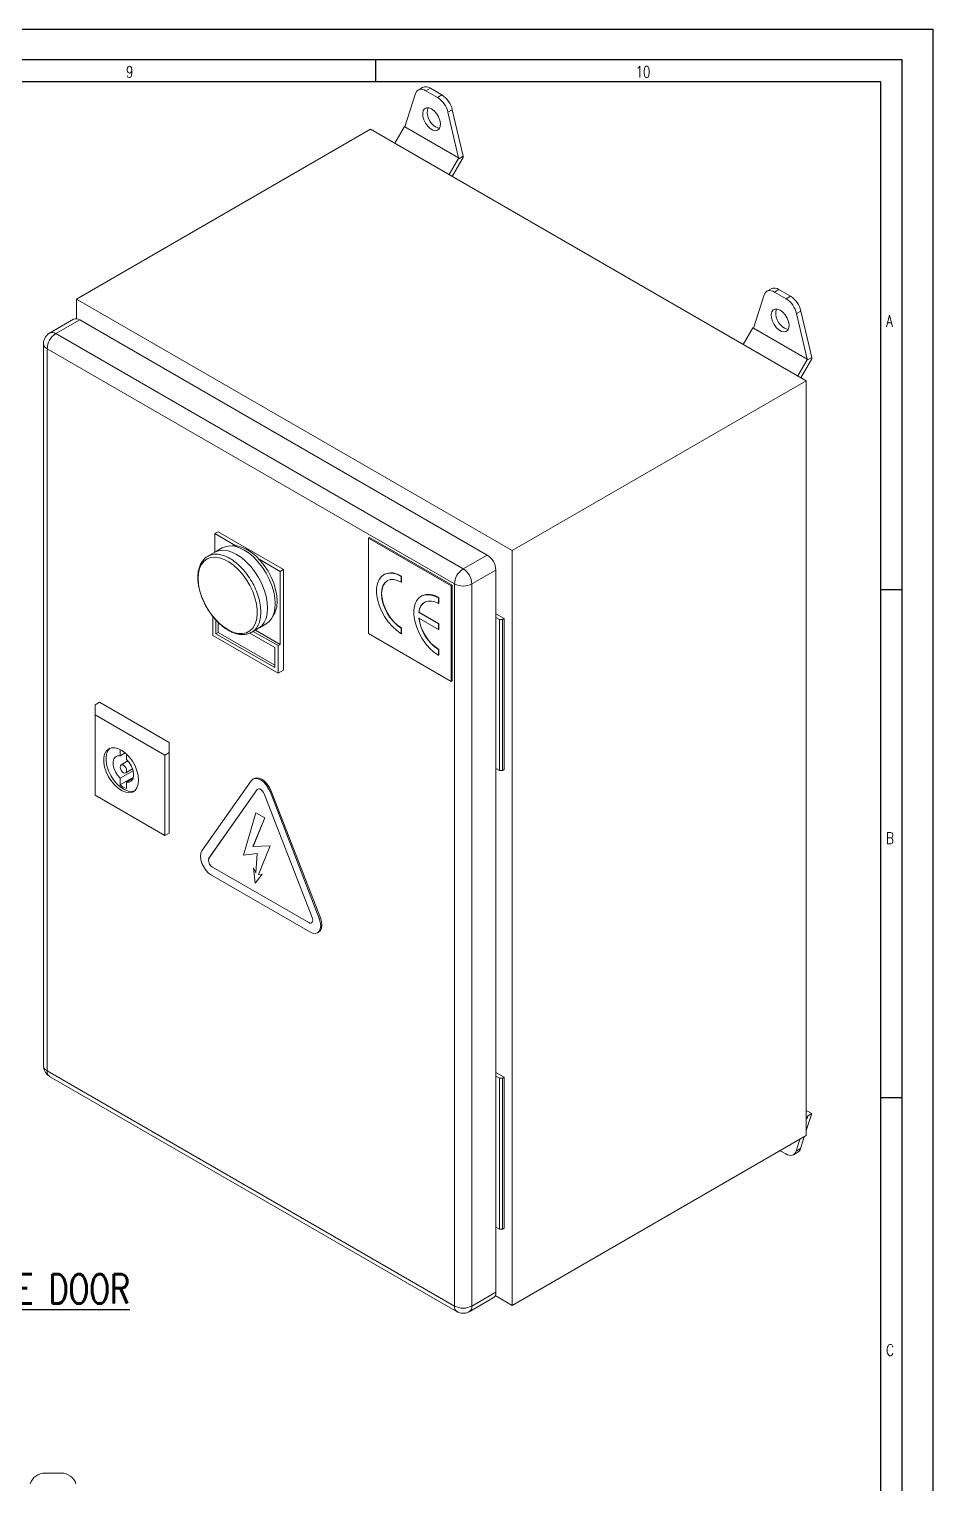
# Model space of a CAD drawing. Extents: x 4137 to 28680, y 2446 to 6814.
# Drawn here: x 11043 to 11336.4, y 5074.1 to 5546.2 of the extents above; entities that cross this region are included whole.
import ezdxf

# ---------------------------------------------------------------- set-up
doc = ezdxf.new("R2010")
doc.units = 0
doc.header["$LTSCALE"] = 0.5
doc.layers.get('0').update_dxf_attribs({"linetype": 'CONTINUOUS'})
doc.layers.add('DIM', color=5, linetype='CONTINUOUS')
doc.styles.get("Standard").update_dxf_attribs({"font": 'simplex.shx'})

msp = doc.modelspace()

# ---------------------------------------------------------------- linework, layer by layer
at = {"color": 7, "linetype": 'Continuous'}
for p, q in [((9654.35, 5546.23), (11336.35, 5546.23)), ((9654.35, 5546.23), (11336.35, 5546.23)), ((11336.35, 5546.23), (11336.35, 4358.23)), ((11336.35, 5546.23), (11336.35, 4358.23)), ((11326.35, 5536.23), (9674.35, 5536.23)), ((11326.35, 5536.23), (9674.35, 5536.23)), ((11326.35, 4368.23), (11326.35, 5536.23)), ((11326.35, 4368.23), (11326.35, 5536.23)), ((9681.35, 5529.23), (11319.35, 5529.23)), ((9681.35, 5529.23), (11319.35, 5529.23)), ((11319.35, 5529.23), (11319.35, 4476.23)), ((11319.35, 5529.23), (11319.35, 4476.23))]:
    msp.add_line(p, q, dxfattribs=at)
at = {"color": 7, "linetype": 'Continuous', "lineweight": 15}
for p, q in [((11168.44, 5525.29), (11164.98, 5514.5)), ((11168.44, 5525.29), (11164.98, 5514.5)), ((11170.73, 5527.27), (11169.31, 5526.45)), ((11170.73, 5527.27), (11169.31, 5526.45)), ((11171.81, 5526.21), (11173.23, 5527.02)), ((11171.81, 5526.21), (11173.23, 5527.02)), ((11175.57, 5524.03), (11171.81, 5526.21)), ((11175.57, 5524.03), (11171.81, 5526.21)), ((11173.23, 5527.02), (11176.99, 5524.85)), ((11173.23, 5527.02), (11176.99, 5524.85)), ((11175.57, 5524.03), (11176.99, 5524.85)), ((11175.57, 5524.03), (11176.99, 5524.85)), ((11178.95, 5519.22), (11180.36, 5520.04)), ((11178.95, 5519.22), (11180.36, 5520.04)), ((11180.36, 5520.04), (11183.88, 5504.98)), ((11180.36, 5520.04), (11183.88, 5504.98)), ((11182.41, 5504.43), (11178.95, 5519.22)), ((11182.41, 5504.43), (11178.95, 5519.22)), ((11153.83, 5513.72), (11058.37, 5458.62)), ((11153.83, 5513.72), (11058.37, 5458.62)), ((11295.25, 5432.08), (11153.83, 5513.72)), ((11295.25, 5432.08), (11153.83, 5513.72)), ((11164.79, 5514.6), (11161.67, 5509.2)), ((11164.79, 5514.6), (11161.67, 5509.2)), ((11164.98, 5514.5), (11164.79, 5514.6)), ((11164.98, 5514.5), (11164.79, 5514.6)), ((11182.41, 5504.43), (11164.98, 5514.5)), ((11182.41, 5504.43), (11164.98, 5514.5)), ((11179.35, 5498.99), (11182.47, 5504.4)), ((11179.35, 5498.99), (11182.47, 5504.4)), ((11180.35, 5498.42), (11183.88, 5504.54)), ((11180.35, 5498.42), (11183.88, 5504.54)), ((11182.47, 5504.4), (11182.41, 5504.43)), ((11182.47, 5504.4), (11182.41, 5504.43)), ((11183.88, 5504.98), (11182.47, 5504.17)), ((11183.88, 5504.98), (11182.47, 5504.17)), ((11182.47, 5504.17), (11182.47, 5504.4)), ((11182.47, 5504.17), (11182.47, 5504.4)), ((11183.88, 5504.98), (11183.88, 5504.54)), ((11183.88, 5504.98), (11183.88, 5504.54)), ((11058.37, 5458.62), (11058.37, 5452.25)), ((11058.37, 5458.62), (11199.79, 5376.97)), ((11058.37, 5458.62), (11058.37, 5452.25)), ((11058.37, 5458.62), (11199.79, 5376.97)), ((11281.57, 5459.98), (11278.11, 5449.19)), ((11281.57, 5459.98), (11278.11, 5449.19)), ((11283.86, 5461.96), (11282.45, 5461.14)), ((11283.86, 5461.96), (11282.45, 5461.14)), ((11284.95, 5460.89), (11286.36, 5461.71)), ((11284.95, 5460.89), (11286.36, 5461.71)), ((11288.71, 5458.72), (11284.95, 5460.89)), ((11288.71, 5458.72), (11284.95, 5460.89)), ((11286.36, 5461.71), (11290.12, 5459.54)), ((11286.36, 5461.71), (11290.12, 5459.54)), ((11288.71, 5458.72), (11290.12, 5459.54)), ((11288.71, 5458.72), (11290.12, 5459.54)), ((11292.08, 5453.91), (11293.5, 5454.73)), ((11292.08, 5453.91), (11293.5, 5454.73)), ((11295.54, 5439.12), (11292.08, 5453.91)), ((11295.54, 5439.12), (11292.08, 5453.91)), ((11293.5, 5454.73), (11297.02, 5439.67)), ((11293.5, 5454.73), (11297.02, 5439.67)), ((11057.43, 5452.08), (11049.66, 5447.59)), ((11057.43, 5452.08), (11049.66, 5447.59)), ((11051.66, 5447.39), (11059.43, 5451.88)), ((11051.66, 5447.39), (11059.43, 5451.88)), ((11059.43, 5451.88), (11191.66, 5375.55)), ((11059.43, 5451.88), (11191.66, 5375.55)), ((11277.93, 5449.29), (11274.81, 5443.88)), ((11277.93, 5449.29), (11274.81, 5443.88)), ((11278.11, 5449.19), (11277.93, 5449.29)), ((11278.11, 5449.19), (11277.93, 5449.29)), ((11295.54, 5439.12), (11278.11, 5449.19)), ((11295.54, 5439.12), (11278.11, 5449.19)), ((11047.66, 5444.12), (11047.66, 5209.78)), ((11047.66, 5444.12), (11047.66, 5209.78)), ((11183.88, 5371.06), (11051.66, 5447.39)), ((11183.88, 5371.06), (11051.66, 5447.39)), ((11048.83, 5442.49), (11181.06, 5366.16)), ((11048.83, 5208.14), (11048.83, 5442.49)), ((11048.83, 5442.49), (11181.06, 5366.16)), ((11048.83, 5208.14), (11048.83, 5442.49)), ((11293.49, 5433.1), (11297.02, 5439.23)), ((11293.49, 5433.1), (11297.02, 5439.23)), ((11297.02, 5439.67), (11295.61, 5438.86)), ((11297.02, 5439.67), (11295.61, 5438.86)), ((11297.02, 5439.67), (11297.02, 5439.23)), ((11297.02, 5439.67), (11297.02, 5439.23)), ((11292.49, 5433.68), (11295.61, 5439.09)), ((11292.49, 5433.68), (11295.61, 5439.09)), ((11295.61, 5439.09), (11295.54, 5439.12)), ((11295.61, 5439.09), (11295.54, 5439.12)), ((11295.61, 5438.86), (11295.61, 5439.09)), ((11295.61, 5438.86), (11295.61, 5439.09)), ((11199.79, 5376.97), (11295.25, 5432.08)), ((11199.79, 5376.97), (11295.25, 5432.08)), ((11295.25, 5187.12), (11295.25, 5432.08)), ((11295.25, 5187.12), (11295.25, 5432.08)), ((11104.33, 5383.09), (11103.27, 5382.48)), ((11104.33, 5383.09), (11103.27, 5382.48)), ((11125.55, 5370.85), (11104.33, 5383.09)), ((11125.55, 5370.85), (11104.33, 5383.09)), ((11103.27, 5382.48), (11103.27, 5376.48)), ((11110.14, 5378.52), (11103.27, 5382.48)), ((11103.27, 5382.48), (11103.27, 5376.48)), ((11110.14, 5378.52), (11103.27, 5382.48)), ((11105.7, 5377.87), (11103.52, 5376.61)), ((11105.7, 5377.87), (11103.52, 5376.61)), ((11153.48, 5381.26), (11153.12, 5381.06)), ((11153.48, 5381.26), (11153.12, 5381.06)), ((11179.99, 5365.54), (11153.12, 5381.06)), ((11153.12, 5381.06), (11153.12, 5350.03)), ((11179.99, 5365.54), (11153.12, 5381.06)), ((11153.12, 5381.06), (11153.12, 5350.03)), ((11180.35, 5365.75), (11153.48, 5381.26)), ((11180.35, 5365.75), (11153.48, 5381.26)), ((11103.22, 5376.45), (11101, 5375.17)), ((11103.22, 5376.45), (11101, 5375.17)), ((11124.49, 5370.23), (11117.62, 5374.2)), ((11124.49, 5370.23), (11117.62, 5374.2)), ((11191.66, 5375.55), (11183.88, 5371.06)), ((11191.66, 5375.55), (11183.88, 5371.06)), ((11199.79, 5132.01), (11199.79, 5376.97)), ((11199.79, 5132.01), (11199.79, 5376.97)), ((11125.55, 5370.85), (11124.49, 5370.23)), ((11125.55, 5370.85), (11124.49, 5370.23)), ((11124.49, 5346.55), (11124.49, 5370.23)), ((11124.49, 5346.55), (11124.49, 5370.23)), ((11125.55, 5338.18), (11125.55, 5370.85)), ((11125.55, 5338.18), (11125.55, 5370.85)), ((11158.17, 5369.21), (11158.1, 5369.17)), ((11158.17, 5369.21), (11158.1, 5369.17)), ((11163.8, 5368.6), (11163.87, 5368.65)), ((11163.8, 5368.6), (11163.87, 5368.65)), ((11163.8, 5368.6), (11163.8, 5366.74)), ((11163.8, 5368.6), (11163.8, 5366.74)), ((11163.87, 5368.65), (11163.87, 5366.78)), ((11163.87, 5368.65), (11163.87, 5366.78)), ((11186.71, 5366.16), (11194.49, 5370.65)), ((11186.71, 5366.16), (11194.49, 5370.65)), ((11194.49, 5370.65), (11194.49, 5136.3)), ((11194.49, 5370.65), (11194.49, 5136.3)), ((11163.8, 5366.74), (11163.87, 5366.78)), ((11163.8, 5366.74), (11163.87, 5366.78)), ((11180.35, 5365.75), (11179.99, 5365.54)), ((11180.35, 5365.75), (11179.99, 5365.54)), ((11179.99, 5334.52), (11179.99, 5365.54)), ((11179.99, 5334.52), (11179.99, 5365.54)), ((11180.35, 5334.72), (11180.35, 5365.75)), ((11180.35, 5334.72), (11180.35, 5365.75)), ((11181.06, 5366.16), (11181.06, 5131.81)), ((11181.06, 5366.16), (11181.06, 5131.81)), ((11186.71, 5131.81), (11186.71, 5366.16)), ((11186.71, 5131.81), (11186.71, 5366.16)), ((11170.26, 5362.23), (11170.19, 5362.19)), ((11170.26, 5362.23), (11170.19, 5362.19)), ((11175.89, 5361.62), (11175.96, 5361.66)), ((11175.89, 5361.62), (11175.96, 5361.66)), ((11175.89, 5361.62), (11175.89, 5359.76)), ((11175.89, 5361.62), (11175.89, 5359.76)), ((11175.89, 5359.76), (11175.96, 5359.8)), ((11175.89, 5359.76), (11175.96, 5359.8)), ((11175.96, 5361.66), (11175.96, 5359.8)), ((11175.96, 5361.66), (11175.96, 5359.8)), ((11102.57, 5355.66), (11102.57, 5349.41)), ((11102.57, 5355.66), (11102.57, 5349.41)), ((11103.63, 5354.43), (11103.63, 5350.02)), ((11103.63, 5354.43), (11103.63, 5350.02)), ((11169.5, 5356.94), (11169.57, 5356.98)), ((11169.5, 5356.94), (11169.57, 5356.98)), ((11169.5, 5356.94), (11175.89, 5353.25)), ((11169.5, 5356.94), (11175.89, 5353.25)), ((11169.5, 5355.08), (11175.89, 5351.38)), ((11169.5, 5355.08), (11175.89, 5351.38)), ((11169.57, 5356.98), (11175.96, 5353.29)), ((11169.57, 5356.98), (11175.96, 5353.29)), ((11197.18, 5354.93), (11194.49, 5356.48)), ((11197.18, 5354.93), (11194.49, 5356.48)), ((11194.49, 5355.25), (11195.62, 5354.6)), ((11194.49, 5355.25), (11195.62, 5354.6)), ((11195.62, 5354.6), (11196.61, 5354.6)), ((11195.62, 5354.6), (11195.62, 5305.61)), ((11195.62, 5354.6), (11196.61, 5354.6)), ((11195.62, 5354.6), (11195.62, 5305.61)), ((11196.61, 5354.6), (11197.18, 5354.93)), ((11196.61, 5354.6), (11197.18, 5354.93)), ((11196.61, 5305.61), (11196.61, 5354.6)), ((11196.61, 5305.61), (11196.61, 5354.6)), ((11197.18, 5305.94), (11197.18, 5354.93)), ((11197.18, 5305.94), (11197.18, 5354.93)), ((11103.63, 5350.02), (11104.33, 5350.43)), ((11103.63, 5350.02), (11104.33, 5350.43)), ((11103.63, 5350.02), (11122.72, 5339)), ((11103.63, 5350.02), (11122.72, 5339)), ((11104.33, 5353.69), (11104.33, 5350.43)), ((11104.33, 5353.69), (11104.33, 5350.43)), ((11104.33, 5350.43), (11122.72, 5339.82)), ((11104.33, 5350.43), (11122.72, 5339.82)), ((11122.72, 5345.53), (11114.63, 5350.2)), ((11122.72, 5345.53), (11114.63, 5350.2)), ((11115.25, 5350.48), (11117.47, 5351.77)), ((11115.25, 5350.48), (11117.47, 5351.77)), ((11123.78, 5346.15), (11115.76, 5350.78)), ((11123.78, 5346.15), (11115.76, 5350.78)), ((11124.49, 5346.55), (11116.46, 5351.19)), ((11124.49, 5346.55), (11116.46, 5351.19)), ((11117.76, 5351.95), (11119.94, 5353.21)), ((11117.76, 5351.95), (11119.94, 5353.21)), ((11153.12, 5350.03), (11179.99, 5334.52)), ((11153.12, 5350.03), (11179.99, 5334.52)), ((11163.8, 5351.85), (11163.87, 5351.89)), ((11163.8, 5351.85), (11163.87, 5351.89)), ((11163.8, 5351.85), (11163.8, 5349.99)), ((11163.8, 5351.85), (11163.8, 5349.99)), ((11163.8, 5349.99), (11163.87, 5350.03)), ((11163.8, 5349.99), (11163.87, 5350.03)), ((11163.87, 5351.89), (11163.87, 5350.03)), ((11163.87, 5351.89), (11163.87, 5350.03)), ((11175.89, 5353.25), (11175.96, 5353.29)), ((11175.89, 5353.25), (11175.96, 5353.29)), ((11175.89, 5353.25), (11175.89, 5351.38)), ((11175.89, 5353.25), (11175.89, 5351.38)), ((11175.89, 5351.38), (11175.96, 5351.43)), ((11175.89, 5351.38), (11175.96, 5351.43)), ((11175.96, 5353.29), (11175.96, 5351.43)), ((11175.96, 5353.29), (11175.96, 5351.43)), ((11102.57, 5349.41), (11123.78, 5337.16)), ((11102.57, 5349.41), (11123.78, 5337.16)), ((11122.72, 5339), (11122.72, 5345.53)), ((11122.72, 5339), (11122.72, 5345.53)), ((11123.78, 5346.15), (11124.49, 5346.55)), ((11123.78, 5346.15), (11124.49, 5346.55)), ((11123.78, 5337.16), (11123.78, 5346.15)), ((11123.78, 5337.16), (11123.78, 5346.15)), ((11175.89, 5344.87), (11175.96, 5344.91)), ((11175.89, 5344.87), (11175.96, 5344.91)), ((11175.89, 5344.87), (11175.89, 5343.01)), ((11175.89, 5344.87), (11175.89, 5343.01)), ((11175.96, 5344.91), (11175.96, 5343.05)), ((11175.96, 5344.91), (11175.96, 5343.05)), ((11175.89, 5343.01), (11175.96, 5343.05)), ((11175.89, 5343.01), (11175.96, 5343.05)), ((11125.55, 5338.18), (11123.78, 5337.16)), ((11125.55, 5338.18), (11123.78, 5337.16)), ((11180.35, 5334.72), (11179.99, 5334.52)), ((11180.35, 5334.72), (11179.99, 5334.52)), ((11065.8, 5327.77), (11064.38, 5326.95)), ((11065.8, 5327.77), (11064.38, 5326.95)), ((11064.38, 5326.95), (11064.38, 5323.69)), ((11064.38, 5326.95), (11064.38, 5323.69)), ((11088.42, 5314.71), (11065.8, 5327.77)), ((11088.42, 5314.71), (11065.8, 5327.77)), ((11064.38, 5297.56), (11064.38, 5323.69)), ((11064.38, 5323.69), (11087.01, 5310.62)), ((11064.38, 5297.56), (11064.38, 5323.69)), ((11064.38, 5323.69), (11087.01, 5310.62)), ((11072.51, 5310.38), (11072.51, 5312.45)), ((11072.51, 5310.38), (11072.51, 5312.45)), ((11088.42, 5311.44), (11088.42, 5314.71)), ((11088.42, 5311.44), (11088.42, 5314.71)), ((11072.51, 5310.38), (11074.16, 5311.33)), ((11072.51, 5310.38), (11074.16, 5311.33)), ((11075.05, 5308.72), (11072.83, 5307.43)), ((11075.05, 5308.72), (11072.83, 5307.43)), ((11074.64, 5310.91), (11074.64, 5309.16)), ((11074.64, 5310.91), (11074.64, 5309.16)), ((11087.01, 5310.62), (11088.42, 5311.44)), ((11087.01, 5310.62), (11088.42, 5311.44)), ((11087.01, 5284.49), (11087.01, 5310.62)), ((11087.01, 5284.49), (11087.01, 5310.62)), ((11088.42, 5285.31), (11088.42, 5311.44)), ((11088.42, 5285.31), (11088.42, 5311.44)), ((11076.73, 5305.54), (11072.51, 5303.11)), ((11076.73, 5305.54), (11072.51, 5303.11)), ((11072.51, 5300.95), (11076.82, 5303.44)), ((11072.51, 5300.95), (11076.82, 5303.44)), ((11072.51, 5300.95), (11072.51, 5303.11)), ((11072.51, 5300.95), (11072.51, 5303.11)), ((11074.33, 5304.83), (11076.55, 5306.12)), ((11074.33, 5304.83), (11076.55, 5306.12)), ((11074.64, 5301.88), (11076.72, 5303.09)), ((11074.64, 5301.88), (11076.72, 5303.09)), ((11115.06, 5302.28), (11099.09, 5279.55)), ((11115.06, 5302.28), (11099.09, 5279.55)), ((11115.99, 5303.01), (11115.63, 5302.81)), ((11115.99, 5303.01), (11115.63, 5302.81)), ((11194.49, 5306.26), (11195.62, 5305.61)), ((11194.49, 5306.26), (11195.62, 5305.61)), ((11196.61, 5305.61), (11195.62, 5305.61)), ((11196.61, 5305.61), (11195.62, 5305.61)), ((11196.61, 5305.61), (11197.18, 5305.94)), ((11196.61, 5305.61), (11197.18, 5305.94)), ((11064.38, 5297.56), (11087.01, 5284.49)), ((11064.38, 5297.56), (11087.01, 5284.49)), ((11074.64, 5301.88), (11074.64, 5299.73)), ((11074.64, 5301.88), (11074.64, 5299.73)), ((11101.37, 5277.21), (11116.98, 5299.4)), ((11101.37, 5277.21), (11116.98, 5299.4)), ((11101.38, 5277.22), (11116.98, 5299.41)), ((11101.38, 5277.22), (11116.98, 5299.41)), ((11117.19, 5299.6), (11116.98, 5299.41)), ((11117.19, 5299.6), (11116.98, 5299.41)), ((11116.98, 5299.4), (11116.98, 5299.41)), ((11116.98, 5299.4), (11116.98, 5299.41)), ((11119.27, 5298.08), (11134.87, 5257.88)), ((11119.27, 5298.08), (11134.87, 5257.88)), ((11121.55, 5298.96), (11121.19, 5298.75)), ((11121.55, 5298.96), (11121.19, 5298.75)), ((11137.16, 5257.58), (11121.19, 5298.75)), ((11137.16, 5257.58), (11121.19, 5298.75)), ((11137.52, 5257.78), (11121.55, 5298.96)), ((11137.52, 5257.78), (11121.55, 5298.96)), ((11116.58, 5291.91), (11112.54, 5278.17)), ((11116.58, 5291.91), (11112.54, 5278.17)), ((11119.54, 5290.2), (11115.66, 5280.92)), ((11119.54, 5290.2), (11115.66, 5280.92)), ((11119.55, 5290.21), (11115.67, 5280.92)), ((11119.55, 5290.21), (11115.67, 5280.92)), ((11116.58, 5291.92), (11119.55, 5290.21)), ((11116.58, 5291.91), (11116.58, 5291.92)), ((11116.58, 5291.92), (11119.55, 5290.21)), ((11116.58, 5291.91), (11116.58, 5291.92)), ((11116.58, 5291.91), (11119.54, 5290.2)), ((11116.58, 5291.91), (11119.54, 5290.2)), ((11119.54, 5290.2), (11119.55, 5290.21)), ((11119.54, 5290.2), (11119.55, 5290.21)), ((11087.01, 5284.49), (11088.42, 5285.31)), ((11087.01, 5284.49), (11088.42, 5285.31)), ((11115.66, 5280.92), (11121.21, 5281.19)), ((11115.66, 5280.92), (11121.21, 5281.19)), ((11115.66, 5280.92), (11115.67, 5280.92)), ((11115.66, 5280.92), (11115.67, 5280.92)), ((11115.67, 5280.92), (11121.21, 5281.2)), ((11115.67, 5280.92), (11121.21, 5281.2)), ((11121.21, 5281.19), (11117.48, 5271.91)), ((11121.21, 5281.19), (11117.48, 5271.91)), ((11121.21, 5281.2), (11117.49, 5271.91)), ((11121.21, 5281.2), (11117.49, 5271.91)), ((11121.21, 5281.19), (11121.21, 5281.2)), ((11121.21, 5281.19), (11121.21, 5281.2)), ((11101.37, 5277.21), (11101.38, 5277.22)), ((11101.37, 5277.21), (11101.38, 5277.22)), ((11102.52, 5274.25), (11102.53, 5274.26)), ((11102.52, 5274.25), (11102.53, 5274.26)), ((11133.73, 5256.24), (11102.52, 5274.25)), ((11133.73, 5256.24), (11102.52, 5274.25)), ((11133.73, 5256.25), (11102.53, 5274.26)), ((11133.73, 5256.25), (11102.53, 5274.26)), ((11112.54, 5278.17), (11117.06, 5278.63)), ((11112.54, 5278.17), (11117.06, 5278.63)), ((11115.79, 5274.02), (11116.6, 5272.45)), ((11115.79, 5274.01), (11115.79, 5274.02)), ((11115.79, 5274.02), (11116.6, 5272.45)), ((11115.79, 5274.01), (11115.79, 5274.02)), ((11115.79, 5274.01), (11116.35, 5269.08)), ((11115.79, 5274.01), (11116.6, 5272.43)), ((11115.79, 5274.01), (11116.35, 5269.08)), ((11115.79, 5274.01), (11116.6, 5272.43)), ((11117.06, 5278.63), (11116.6, 5272.43)), ((11117.06, 5278.63), (11116.6, 5272.43)), ((11102.15, 5271.66), (11134.1, 5253.22)), ((11102.15, 5271.66), (11134.1, 5253.22)), ((11116.35, 5269.08), (11118.6, 5271.99)), ((11116.35, 5269.08), (11118.6, 5271.99)), ((11116.36, 5269.08), (11118.6, 5272)), ((11116.36, 5269.08), (11118.6, 5272)), ((11118.6, 5271.99), (11117.48, 5271.91)), ((11118.6, 5271.99), (11117.48, 5271.91)), ((11117.48, 5271.91), (11117.49, 5271.91)), ((11117.48, 5271.91), (11117.49, 5271.91)), ((11118.6, 5272), (11117.49, 5271.91)), ((11118.6, 5272), (11117.49, 5271.91)), ((11118.6, 5271.99), (11118.6, 5272)), ((11118.6, 5271.99), (11118.6, 5272)), ((11116.35, 5269.08), (11116.36, 5269.08)), ((11116.35, 5269.08), (11116.36, 5269.08)), ((11133.73, 5256.24), (11133.73, 5256.25)), ((11133.73, 5256.24), (11133.73, 5256.25)), ((11137.52, 5257.78), (11137.16, 5257.58)), ((11137.52, 5257.78), (11137.16, 5257.58)), ((11136.6, 5252.97), (11136.96, 5253.18)), ((11136.6, 5252.97), (11136.96, 5253.18)), ((11181.06, 5131.81), (11048.83, 5208.14)), ((11181.06, 5131.81), (11048.83, 5208.14)), ((11049.66, 5206.31), (11181.88, 5129.98)), ((11049.66, 5206.31), (11181.88, 5129.98)), ((11197.18, 5206.07), (11194.49, 5207.62)), ((11197.18, 5206.07), (11194.49, 5207.62)), ((11194.49, 5206.4), (11195.62, 5205.75)), ((11194.49, 5206.4), (11195.62, 5205.75)), ((11195.62, 5205.75), (11196.61, 5205.75)), ((11195.62, 5205.75), (11195.62, 5156.75)), ((11195.62, 5205.75), (11196.61, 5205.75)), ((11195.62, 5205.75), (11195.62, 5156.75)), ((11196.61, 5205.75), (11197.18, 5206.07)), ((11196.61, 5205.75), (11197.18, 5206.07)), ((11196.61, 5156.75), (11196.61, 5205.75)), ((11196.61, 5156.75), (11196.61, 5205.75)), ((11197.18, 5157.08), (11197.18, 5206.07)), ((11197.18, 5157.08), (11197.18, 5206.07)), ((11295.25, 5195.28), (11297.02, 5194.26)), ((11295.25, 5195.28), (11297.02, 5194.26)), ((11297.02, 5194.26), (11295.25, 5188.75)), ((11297.02, 5194.26), (11295.25, 5188.75)), ((11297.02, 5194.26), (11295.61, 5193.45)), ((11297.02, 5194.26), (11295.61, 5193.45)), ((11295.61, 5192.77), (11295.25, 5192.97)), ((11295.25, 5192.97), (11295.42, 5192.88)), ((11295.61, 5192.77), (11295.25, 5192.97)), ((11295.25, 5192.97), (11295.42, 5192.88)), ((11295.25, 5192.34), (11295.42, 5192.88)), ((11295.25, 5192.34), (11295.42, 5192.88)), ((11295.42, 5192.88), (11295.61, 5192.77)), ((11295.42, 5192.88), (11295.61, 5192.77)), ((11295.61, 5193.45), (11295.61, 5192.77)), ((11295.61, 5193.45), (11295.61, 5192.77)), ((11199.79, 5132.01), (11295.25, 5187.12)), ((11199.79, 5132.01), (11295.25, 5187.12)), ((11291.96, 5182.08), (11293.2, 5185.93)), ((11291.96, 5182.08), (11293.2, 5185.93)), ((11294.61, 5186.75), (11293.38, 5182.9)), ((11294.61, 5186.75), (11293.38, 5182.9)), ((11286.77, 5182.22), (11288.59, 5181.17)), ((11286.77, 5182.22), (11288.59, 5181.17)), ((11291.09, 5180.92), (11292.5, 5181.74)), ((11291.09, 5180.92), (11292.5, 5181.74)), ((11293.38, 5182.9), (11291.96, 5182.08)), ((11293.38, 5182.9), (11291.96, 5182.08)), ((11194.49, 5157.41), (11195.62, 5156.75)), ((11194.49, 5157.41), (11195.62, 5156.75)), ((11196.61, 5156.75), (11195.62, 5156.75)), ((11196.61, 5156.75), (11195.62, 5156.75)), ((11196.61, 5156.75), (11197.18, 5157.08)), ((11196.61, 5156.75), (11197.18, 5157.08)), ((11185.88, 5129.98), (11193.66, 5134.47)), ((11185.88, 5129.98), (11193.66, 5134.47)), ((11194.49, 5136.3), (11186.71, 5131.81)), ((11194.49, 5136.3), (11186.71, 5131.81)), ((11194.28, 5135.19), (11199.79, 5132.01)), ((11194.28, 5135.19), (11199.79, 5132.01)), ((11053.42, 5077.59), (11048.1, 5077.59)), ((11053.42, 5077.59), (11048.1, 5077.59))]:
    msp.add_line(p, q, dxfattribs=at)
at = {"color": 7, "linetype": 'Continuous', "lineweight": 15, "flags": 128}
for points in [[(11171.81, 5526.21), (11171.25, 5526.48), (11170.71, 5526.64), (11170.19, 5526.69), (11169.72, 5526.62), (11169.29, 5526.44), (11168.93, 5526.16), (11168.64, 5525.77), (11168.44, 5525.29)], [(11171.81, 5526.21), (11171.25, 5526.48), (11170.71, 5526.64), (11170.19, 5526.69), (11169.72, 5526.62), (11169.29, 5526.44), (11168.93, 5526.16), (11168.64, 5525.77), (11168.44, 5525.29)], [(11173.63, 5520.34), (11174.49, 5519.7), (11175.26, 5518.81), (11175.9, 5517.77), (11176.33, 5516.66), (11176.52, 5515.57), (11176.46, 5514.61), (11176.14, 5513.87), (11175.6, 5513.4), (11174.89, 5513.25), (11174.06, 5513.43), (11173.2, 5513.93), (11172.37, 5514.7), (11171.66, 5515.67), (11171.12, 5516.77), (11170.8, 5517.88), (11170.74, 5518.91), (11170.93, 5519.77), (11171.36, 5520.39), (11172, 5520.7), (11172.78, 5520.68), (11173.63, 5520.34)], [(11173.63, 5520.34), (11174.49, 5519.7), (11175.26, 5518.81), (11175.9, 5517.77), (11176.33, 5516.66), (11176.52, 5515.57), (11176.46, 5514.61), (11176.14, 5513.87), (11175.6, 5513.4), (11174.89, 5513.25), (11174.06, 5513.43), (11173.2, 5513.93), (11172.37, 5514.7), (11171.66, 5515.67), (11171.12, 5516.77), (11170.8, 5517.88), (11170.74, 5518.91), (11170.93, 5519.77), (11171.36, 5520.39), (11172, 5520.7), (11172.78, 5520.68), (11173.63, 5520.34)], [(11175.05, 5514.46), (11175.9, 5514.11), (11176.26, 5514.07)], [(11175.05, 5514.46), (11175.9, 5514.11), (11176.26, 5514.07)], [(11284.95, 5460.89), (11284.39, 5461.16), (11283.85, 5461.33), (11283.33, 5461.37), (11282.85, 5461.31), (11282.43, 5461.13), (11282.07, 5460.84), (11281.78, 5460.46), (11281.57, 5459.98)], [(11284.95, 5460.89), (11284.39, 5461.16), (11283.85, 5461.33), (11283.33, 5461.37), (11282.85, 5461.31), (11282.43, 5461.13), (11282.07, 5460.84), (11281.78, 5460.46), (11281.57, 5459.98)], [(11286.77, 5455.03), (11287.62, 5454.38), (11288.4, 5453.5), (11289.03, 5452.46), (11289.47, 5451.34), (11289.66, 5450.26), (11289.59, 5449.3), (11289.28, 5448.55), (11288.74, 5448.08), (11288.03, 5447.93), (11287.2, 5448.12), (11286.34, 5448.62), (11285.51, 5449.39), (11284.8, 5450.36), (11284.26, 5451.45), (11283.94, 5452.56), (11283.88, 5453.6), (11284.07, 5454.46), (11284.5, 5455.07), (11285.13, 5455.39), (11285.91, 5455.37), (11286.77, 5455.03)], [(11286.77, 5455.03), (11287.62, 5454.38), (11288.4, 5453.5), (11289.03, 5452.46), (11289.47, 5451.34), (11289.66, 5450.26), (11289.59, 5449.3), (11289.28, 5448.55), (11288.74, 5448.08), (11288.03, 5447.93), (11287.2, 5448.12), (11286.34, 5448.62), (11285.51, 5449.39), (11284.8, 5450.36), (11284.26, 5451.45), (11283.94, 5452.56), (11283.88, 5453.6), (11284.07, 5454.46), (11284.5, 5455.07), (11285.13, 5455.39), (11285.91, 5455.37), (11286.77, 5455.03)], [(11288.18, 5449.15), (11289.04, 5448.8), (11289.4, 5448.75)], [(11288.18, 5449.15), (11289.04, 5448.8), (11289.4, 5448.75)], [(11122.89, 5359.73), (11122.76, 5361.62), (11122.39, 5363.6), (11121.79, 5365.64), (11120.96, 5367.67), (11119.94, 5369.65), (11118.74, 5371.53), (11117.39, 5373.26), (11115.93, 5374.8), (11114.39, 5376.11), (11112.82, 5377.16), (11111.24, 5377.93), (11109.71, 5378.39), (11108.25, 5378.53), (11106.9, 5378.36), (11105.7, 5377.87)], [(11122.89, 5359.73), (11122.76, 5361.62), (11122.39, 5363.6), (11121.79, 5365.64), (11120.96, 5367.67), (11119.94, 5369.65), (11118.74, 5371.53), (11117.39, 5373.26), (11115.93, 5374.8), (11114.39, 5376.11), (11112.82, 5377.16), (11111.24, 5377.93), (11109.71, 5378.39), (11108.25, 5378.53), (11106.9, 5378.36), (11105.7, 5377.87)], [(11123.48, 5360.61), (11123.36, 5362.46), (11122.99, 5364.4), (11122.38, 5366.39), (11121.55, 5368.38), (11120.53, 5370.31), (11119.33, 5372.12), (11118, 5373.79), (11116.55, 5375.26), (11115.04, 5376.49), (11113.49, 5377.45), (11111.96, 5378.12), (11110.48, 5378.48), (11109.08, 5378.52), (11108.94, 5378.51)], [(11123.48, 5360.61), (11123.36, 5362.46), (11122.99, 5364.4), (11122.38, 5366.39), (11121.55, 5368.38), (11120.53, 5370.31), (11119.33, 5372.12), (11118, 5373.79), (11116.55, 5375.26), (11115.04, 5376.49), (11113.49, 5377.45), (11111.96, 5378.12), (11110.48, 5378.48), (11109.08, 5378.52), (11108.94, 5378.51)], [(11097.84, 5368), (11097.97, 5366.14), (11098.34, 5364.19), (11098.94, 5362.2), (11099.77, 5360.21), (11100.8, 5358.28), (11102, 5356.46), (11103.34, 5354.79), (11104.78, 5353.32), (11106.3, 5352.09), (11107.85, 5351.12), (11109.38, 5350.45), (11110.87, 5350.09), (11112.27, 5350.05), (11113.54, 5350.33), (11114.66, 5350.92), (11115.59, 5351.82), (11116.31, 5352.98), (11116.8, 5354.39), (11117.05, 5356.02), (11117.05, 5357.8), (11116.8, 5359.71), (11116.31, 5361.69), (11115.59, 5363.69), (11114.66, 5365.65), (11113.54, 5367.54), (11112.27, 5369.29), (11110.87, 5370.86), (11109.38, 5372.21), (11107.85, 5373.32), (11106.3, 5374.14), (11104.78, 5374.66), (11103.34, 5374.86), (11102, 5374.74), (11100.8, 5374.3), (11099.77, 5373.55), (11098.94, 5372.52), (11098.34, 5371.23), (11097.97, 5369.71), (11097.84, 5368)], [(11097.84, 5368), (11097.97, 5366.14), (11098.34, 5364.19), (11098.94, 5362.2), (11099.77, 5360.21), (11100.8, 5358.28), (11102, 5356.46), (11103.34, 5354.79), (11104.78, 5353.32), (11106.3, 5352.09), (11107.85, 5351.12), (11109.38, 5350.45), (11110.87, 5350.09), (11112.27, 5350.05), (11113.54, 5350.33), (11114.66, 5350.92), (11115.59, 5351.82), (11116.31, 5352.98), (11116.8, 5354.39), (11117.05, 5356.02), (11117.05, 5357.8), (11116.8, 5359.71), (11116.31, 5361.69), (11115.59, 5363.69), (11114.66, 5365.65), (11113.54, 5367.54), (11112.27, 5369.29), (11110.87, 5370.86), (11109.38, 5372.21), (11107.85, 5373.32), (11106.3, 5374.14), (11104.78, 5374.66), (11103.34, 5374.86), (11102, 5374.74), (11100.8, 5374.3), (11099.77, 5373.55), (11098.94, 5372.52), (11098.34, 5371.23), (11097.97, 5369.71), (11097.84, 5368)], [(11120.42, 5358.29), (11120.3, 5360.18), (11119.93, 5362.17), (11119.32, 5364.21), (11118.5, 5366.24), (11117.47, 5368.22), (11116.27, 5370.1), (11114.92, 5371.84), (11113.46, 5373.38), (11111.92, 5374.69), (11110.34, 5375.74), (11108.77, 5376.51), (11107.23, 5376.97), (11105.77, 5377.12), (11104.42, 5376.94), (11103.22, 5376.45)], [(11120.42, 5358.29), (11120.3, 5360.18), (11119.93, 5362.17), (11119.32, 5364.21), (11118.5, 5366.24), (11117.47, 5368.22), (11116.27, 5370.1), (11114.92, 5371.84), (11113.46, 5373.38), (11111.92, 5374.69), (11110.34, 5375.74), (11108.77, 5376.51), (11107.23, 5376.97), (11105.77, 5377.12), (11104.42, 5376.94), (11103.22, 5376.45)], [(11163.8, 5368.6), (11162.32, 5369.3), (11160.89, 5369.66), (11159.56, 5369.66), (11158.37, 5369.31), (11157.37, 5368.62), (11156.59, 5367.61), (11156.05, 5366.32), (11155.78, 5364.79), (11155.78, 5363.07), (11156.05, 5361.22), (11156.59, 5359.31), (11157.37, 5357.4), (11158.37, 5355.55), (11159.56, 5353.83), (11160.89, 5352.3), (11162.32, 5351), (11163.8, 5349.99)], [(11163.8, 5368.6), (11162.32, 5369.3), (11160.89, 5369.66), (11159.56, 5369.66), (11158.37, 5369.31), (11157.37, 5368.62), (11156.59, 5367.61), (11156.05, 5366.32), (11155.78, 5364.79), (11155.78, 5363.07), (11156.05, 5361.22), (11156.59, 5359.31), (11157.37, 5357.4), (11158.37, 5355.55), (11159.56, 5353.83), (11160.89, 5352.3), (11162.32, 5351), (11163.8, 5349.99)], [(11163.8, 5366.74), (11162.54, 5367.33), (11161.33, 5367.6), (11160.22, 5367.56), (11159.24, 5367.19), (11158.44, 5366.53), (11157.84, 5365.59), (11157.48, 5364.4), (11157.35, 5363.02), (11157.48, 5361.49), (11157.84, 5359.89), (11158.44, 5358.25), (11159.24, 5356.66), (11160.22, 5355.17), (11161.33, 5353.84), (11162.54, 5352.72), (11163.8, 5351.85)], [(11163.8, 5366.74), (11162.54, 5367.33), (11161.33, 5367.6), (11160.22, 5367.56), (11159.24, 5367.19), (11158.44, 5366.53), (11157.84, 5365.59), (11157.48, 5364.4), (11157.35, 5363.02), (11157.48, 5361.49), (11157.84, 5359.89), (11158.44, 5358.25), (11159.24, 5356.66), (11160.22, 5355.17), (11161.33, 5353.84), (11162.54, 5352.72), (11163.8, 5351.85)], [(11159.31, 5367.24), (11159.31, 5367.23), (11158.51, 5366.57), (11157.91, 5365.63), (11157.55, 5364.44), (11157.42, 5363.06), (11157.55, 5361.54), (11157.91, 5359.93), (11158.51, 5358.29), (11159.31, 5356.7), (11160.29, 5355.21), (11161.41, 5353.88), (11162.61, 5352.76), (11163.87, 5351.89)], [(11159.31, 5367.24), (11159.31, 5367.23), (11158.51, 5366.57), (11157.91, 5365.63), (11157.55, 5364.44), (11157.42, 5363.06), (11157.55, 5361.54), (11157.91, 5359.93), (11158.51, 5358.29), (11159.31, 5356.7), (11160.29, 5355.21), (11161.41, 5353.88), (11162.61, 5352.76), (11163.87, 5351.89)], [(11119.94, 5353.21), (11119.94, 5353.21), (11120.96, 5354), (11121.79, 5355.08), (11122.39, 5356.42), (11122.76, 5357.98), (11122.89, 5359.73)], [(11119.94, 5353.21), (11119.94, 5353.21), (11120.96, 5354), (11121.79, 5355.08), (11122.39, 5356.42), (11122.76, 5357.98), (11122.89, 5359.73)], [(11175.89, 5361.62), (11174.41, 5362.32), (11172.98, 5362.68), (11171.65, 5362.68), (11170.46, 5362.33), (11169.46, 5361.64), (11168.68, 5360.63), (11168.14, 5359.34), (11167.87, 5357.81), (11167.87, 5356.09), (11168.14, 5354.24), (11168.68, 5352.33), (11169.46, 5350.42), (11170.46, 5348.57), (11171.65, 5346.85), (11172.98, 5345.32), (11174.41, 5344.02), (11175.89, 5343.01)], [(11175.89, 5361.62), (11174.41, 5362.32), (11172.98, 5362.68), (11171.65, 5362.68), (11170.46, 5362.33), (11169.46, 5361.64), (11168.68, 5360.63), (11168.14, 5359.34), (11167.87, 5357.81), (11167.87, 5356.09), (11168.14, 5354.24), (11168.68, 5352.33), (11169.46, 5350.42), (11170.46, 5348.57), (11171.65, 5346.85), (11172.98, 5345.32), (11174.41, 5344.02), (11175.89, 5343.01)], [(11175.89, 5359.76), (11174.73, 5360.31), (11173.61, 5360.6), (11172.57, 5360.62), (11171.63, 5360.36), (11170.83, 5359.85), (11170.19, 5359.09), (11169.74, 5358.11), (11169.5, 5356.94)], [(11175.89, 5359.76), (11174.73, 5360.31), (11173.61, 5360.6), (11172.57, 5360.62), (11171.63, 5360.36), (11170.83, 5359.85), (11170.19, 5359.09), (11169.74, 5358.11), (11169.5, 5356.94)], [(11117.47, 5351.77), (11117.47, 5351.77), (11118.5, 5352.56), (11119.32, 5353.64), (11119.93, 5354.98), (11120.3, 5356.54), (11120.42, 5358.29)], [(11117.47, 5351.77), (11117.47, 5351.77), (11118.5, 5352.56), (11119.32, 5353.64), (11119.93, 5354.98), (11120.3, 5356.54), (11120.42, 5358.29)], [(11078.53, 5302.46), (11078.39, 5303.94), (11078, 5305.5), (11077.37, 5307.08), (11076.53, 5308.59), (11075.52, 5309.96), (11074.38, 5311.14), (11073.17, 5312.07), (11071.95, 5312.7), (11070.77, 5313), (11069.69, 5312.96), (11068.76, 5312.59), (11068.02, 5311.89), (11067.51, 5310.9), (11067.24, 5309.68), (11067.24, 5308.26), (11067.51, 5306.73), (11068.02, 5305.15), (11068.76, 5303.6), (11069.69, 5302.15), (11070.77, 5300.86), (11071.95, 5299.81), (11073.17, 5299.02), (11074.38, 5298.56), (11075.52, 5298.42), (11076.53, 5298.63), (11077.37, 5299.17), (11078, 5300.02), (11078.39, 5301.13), (11078.53, 5302.46)], [(11078.53, 5302.46), (11078.39, 5303.94), (11078, 5305.5), (11077.37, 5307.08), (11076.53, 5308.59), (11075.52, 5309.96), (11074.38, 5311.14), (11073.17, 5312.07), (11071.95, 5312.7), (11070.77, 5313), (11069.69, 5312.96), (11068.76, 5312.59), (11068.02, 5311.89), (11067.51, 5310.9), (11067.24, 5309.68), (11067.24, 5308.26), (11067.51, 5306.73), (11068.02, 5305.15), (11068.76, 5303.6), (11069.69, 5302.15), (11070.77, 5300.86), (11071.95, 5299.81), (11073.17, 5299.02), (11074.38, 5298.56), (11075.52, 5298.42), (11076.53, 5298.63), (11077.37, 5299.17), (11078, 5300.02), (11078.39, 5301.13), (11078.53, 5302.46)], [(11069.24, 5312.83), (11068.73, 5312.3), (11068.21, 5311.31), (11067.95, 5310.08), (11067.95, 5308.67), (11068.21, 5307.14), (11068.73, 5305.56), (11069.47, 5304.01), (11070.4, 5302.56), (11071.48, 5301.27), (11072.66, 5300.21), (11073.88, 5299.43), (11075.09, 5298.96), (11076.23, 5298.83), (11077.21, 5299.03)], [(11069.24, 5312.83), (11068.73, 5312.3), (11068.21, 5311.31), (11067.95, 5310.08), (11067.95, 5308.67), (11068.21, 5307.14), (11068.73, 5305.56), (11069.47, 5304.01), (11070.4, 5302.56), (11071.48, 5301.27), (11072.66, 5300.21), (11073.88, 5299.43), (11075.09, 5298.96), (11076.23, 5298.83), (11077.21, 5299.03)], [(11072.51, 5303.11), (11071.69, 5304.05), (11071.02, 5305.16), (11070.53, 5306.34), (11070.28, 5307.5), (11070.28, 5308.56), (11070.53, 5309.44), (11071.02, 5310.06), (11071.69, 5310.38), (11072.51, 5310.38)], [(11072.51, 5303.11), (11071.69, 5304.05), (11071.02, 5305.16), (11070.53, 5306.34), (11070.28, 5307.5), (11070.28, 5308.56), (11070.53, 5309.44), (11071.02, 5310.06), (11071.69, 5310.38), (11072.51, 5310.38)], [(11074.64, 5305.52), (11074.56, 5305.1), (11074.33, 5304.83), (11073.98, 5304.77), (11073.58, 5304.91), (11073.17, 5305.23), (11072.83, 5305.7), (11072.6, 5306.23), (11072.51, 5306.74), (11072.6, 5307.17), (11072.83, 5307.43), (11073.17, 5307.5), (11073.58, 5307.36), (11073.98, 5307.03), (11074.33, 5306.56), (11074.56, 5306.03), (11074.64, 5305.52)], [(11074.64, 5305.52), (11074.56, 5305.1), (11074.33, 5304.83), (11073.98, 5304.77), (11073.58, 5304.91), (11073.17, 5305.23), (11072.83, 5305.7), (11072.6, 5306.23), (11072.51, 5306.74), (11072.6, 5307.17), (11072.83, 5307.43), (11073.17, 5307.5), (11073.58, 5307.36), (11073.98, 5307.03), (11074.33, 5306.56), (11074.56, 5306.03), (11074.64, 5305.52)], [(11074.64, 5309.16), (11075.46, 5308.21), (11076.13, 5307.1), (11076.62, 5305.92), (11076.87, 5304.76), (11076.87, 5303.7), (11076.62, 5302.83), (11076.13, 5302.2), (11075.46, 5301.88), (11074.64, 5301.88)], [(11074.64, 5309.16), (11075.46, 5308.21), (11076.13, 5307.1), (11076.62, 5305.92), (11076.87, 5304.76), (11076.87, 5303.7), (11076.62, 5302.83), (11076.13, 5302.2), (11075.46, 5301.88), (11074.64, 5301.88)], [(11121.19, 5298.75), (11120.63, 5299.92), (11119.89, 5300.99), (11119.04, 5301.89), (11118.13, 5302.56), (11117.21, 5302.95), (11116.36, 5303.03), (11115.63, 5302.81), (11115.06, 5302.28)], [(11121.19, 5298.75), (11120.63, 5299.92), (11119.89, 5300.99), (11119.04, 5301.89), (11118.13, 5302.56), (11117.21, 5302.95), (11116.36, 5303.03), (11115.63, 5302.81), (11115.06, 5302.28)], [(11121.55, 5298.96), (11120.99, 5300.13), (11120.25, 5301.2), (11119.4, 5302.1), (11118.49, 5302.77), (11117.57, 5303.16), (11116.72, 5303.24), (11115.99, 5303.01)], [(11121.55, 5298.96), (11120.99, 5300.13), (11120.25, 5301.2), (11119.4, 5302.1), (11118.49, 5302.77), (11117.57, 5303.16), (11116.72, 5303.24), (11115.99, 5303.01)], [(11119.27, 5298.08), (11119.06, 5298.52), (11118.79, 5298.92), (11118.47, 5299.26), (11118.12, 5299.51), (11117.78, 5299.65), (11117.46, 5299.68), (11117.19, 5299.6), (11116.98, 5299.4)], [(11119.27, 5298.08), (11119.06, 5298.52), (11118.79, 5298.92), (11118.47, 5299.26), (11118.12, 5299.51), (11117.78, 5299.65), (11117.46, 5299.68), (11117.19, 5299.6), (11116.98, 5299.4)], [(11099.09, 5279.55), (11098.74, 5278.77), (11098.61, 5277.79), (11098.74, 5276.66), (11099.09, 5275.47), (11099.65, 5274.3), (11100.38, 5273.23), (11101.24, 5272.33), (11102.15, 5271.66)], [(11099.09, 5279.55), (11098.74, 5278.77), (11098.61, 5277.79), (11098.74, 5276.66), (11099.09, 5275.47), (11099.65, 5274.3), (11100.38, 5273.23), (11101.24, 5272.33), (11102.15, 5271.66)], [(11133.73, 5256.24), (11134.07, 5256.1), (11134.39, 5256.06), (11134.66, 5256.15), (11134.87, 5256.34), (11135.01, 5256.64), (11135.05, 5257.01), (11135.01, 5257.43), (11134.87, 5257.88)], [(11133.73, 5256.24), (11134.07, 5256.1), (11134.39, 5256.06), (11134.66, 5256.15), (11134.87, 5256.34), (11135.01, 5256.64), (11135.05, 5257.01), (11135.01, 5257.43), (11134.87, 5257.88)], [(11134.1, 5253.22), (11135.01, 5252.83), (11135.87, 5252.75), (11136.6, 5252.97), (11137.16, 5253.49), (11137.51, 5254.27), (11137.63, 5255.26), (11137.51, 5256.39), (11137.16, 5257.58)], [(11134.1, 5253.22), (11135.01, 5252.83), (11135.87, 5252.75), (11136.6, 5252.97), (11137.16, 5253.49), (11137.51, 5254.27), (11137.63, 5255.26), (11137.51, 5256.39), (11137.16, 5257.58)], [(11136.96, 5253.18), (11136.96, 5253.18), (11137.52, 5253.7), (11137.87, 5254.48), (11137.99, 5255.47), (11137.87, 5256.6), (11137.52, 5257.78)], [(11136.96, 5253.18), (11136.96, 5253.18), (11137.52, 5253.7), (11137.87, 5254.48), (11137.99, 5255.47), (11137.87, 5256.6), (11137.52, 5257.78)], [(11288.59, 5181.17), (11289.15, 5180.9), (11289.69, 5180.74), (11290.21, 5180.69), (11290.68, 5180.75), (11291.11, 5180.93), (11291.47, 5181.22), (11291.75, 5181.61), (11291.96, 5182.08)], [(11288.59, 5181.17), (11289.15, 5180.9), (11289.69, 5180.74), (11290.21, 5180.69), (11290.68, 5180.75), (11291.11, 5180.93), (11291.47, 5181.22), (11291.75, 5181.61), (11291.96, 5182.08)]]:
    msp.add_lwpolyline(points, dxfattribs=at)
at = {"color": 7, "linetype": 'Continuous', "lineweight": 15}
for centre, radius, start, end in [((11171.76, 5525.01), 2.49, 54.0309, 114.6578), ((11171.76, 5525.01), 2.49, 54.0309, 114.6578), ((11172.73, 5518.28), 7.83, 12.9932, 57.078), ((11172.73, 5518.28), 7.83, 12.9932, 57.078), ((11177.84, 5519.32), 5.61, 165.4289, 240.0846), ((11177.84, 5519.32), 5.61, 165.4289, 240.0846), ((11171.32, 5517.46), 7.83, 12.9932, 57.078), ((11171.32, 5517.46), 7.83, 12.9932, 57.078), ((11284.9, 5459.7), 2.49, 54.0306, 114.6582), ((11284.9, 5459.7), 2.49, 54.0306, 114.6582), ((11284.45, 5452.15), 7.83, 12.9933, 57.0779), ((11284.45, 5452.15), 7.83, 12.9933, 57.0779), ((11285.87, 5452.96), 7.83, 12.9933, 57.0779), ((11285.87, 5452.96), 7.83, 12.9933, 57.0779), ((11290.98, 5454.01), 5.61, 165.429, 240.0846), ((11290.98, 5454.01), 5.61, 165.429, 240.0846), ((11058.26, 5450.24), 2.01, 54.3828, 114.3071), ((11058.26, 5450.24), 2.01, 54.3828, 114.3071), ((11054.97, 5442.21), 6.15, 122.6057, 177.3944), ((11054.97, 5442.21), 6.15, 122.6057, 177.3944), ((11188.35, 5370.37), 6.15, 2.6055, 57.3944), ((11188.35, 5370.37), 6.15, 2.6055, 57.3944), ((11160.56, 5364.23), 5.52, 53.1242, 115.5655), ((11160.56, 5364.23), 5.52, 53.1242, 115.5655), ((11187.2, 5365.88), 6.15, 122.6057, 177.3944), ((11187.2, 5365.88), 6.15, 122.6057, 177.3944), ((11180.57, 5365.88), 6.15, 2.6055, 57.3944), ((11180.57, 5365.88), 6.15, 2.6055, 57.3944), ((11183.88, 5371.62), 6.15, 242.6096, 297.3904), ((11183.88, 5371.62), 6.15, 242.6096, 297.3904), ((11115.5, 5360.18), 7.99, 325.7861, 3.0448), ((11115.5, 5360.18), 7.99, 325.7861, 3.0448), ((11173.67, 5356.83), 4.11, 123.4774, 177.8859), ((11173.67, 5356.83), 4.11, 123.4774, 177.8859), ((11172.65, 5357.25), 5.52, 53.1242, 115.5655), ((11172.65, 5357.25), 5.52, 53.1242, 115.5655), ((11183.61, 5356.81), 14.22, 187.007, 237.1427), ((11183.61, 5356.81), 14.22, 187.007, 237.1427), ((11183.68, 5356.85), 14.22, 187.007, 237.1427), ((11183.68, 5356.85), 14.22, 187.007, 237.1427), ((11076.92, 5306.13), 6.8, 229.6226, 250.3827), ((11076.92, 5306.13), 6.8, 229.6226, 250.3827), ((11103.71, 5276.42), 2.47, 161.2148, 241.1917), ((11103.71, 5276.42), 2.47, 161.2148, 241.1917), ((11103.72, 5276.42), 2.47, 161.2148, 241.1917), ((11103.72, 5276.42), 2.47, 161.2148, 241.1917), ((11134.28, 5257.01), 0.941, 234.3168, 294.3723), ((11134.28, 5257.01), 0.941, 234.3168, 294.3723), ((11291.49, 5183.41), 1.96, 301.2206, 344.9435), ((11291.49, 5183.41), 1.96, 301.2206, 344.9435), ((11192.53, 5136.08), 1.97, 304.9505, 6.3619), ((11192.53, 5136.08), 1.97, 304.9505, 6.3619), ((11183.88, 5137.27), 6.15, 242.6096, 297.3904), ((11183.88, 5137.27), 6.15, 242.6096, 297.3904), ((11048.1, 5072.59), 5, 90, 162.646), ((11048.1, 5072.59), 5, 90, 162.646), ((11053.42, 5072.59), 5, 17.354, 90), ((11053.42, 5072.59), 5, 17.354, 90)]:
    msp.add_arc(centre, radius, start, end, dxfattribs=at)
at = {"color": 8, "linetype": 'Continuous', "lineweight": 15}
for centre, radius, start, end in [((11049.66, 5444.32), 2.01, 185.7867, 245.6173), ((11049.66, 5444.32), 2.01, 185.7867, 245.6173), ((11050.48, 5445.75), 2.01, 54.3897, 114.2275), ((11050.48, 5445.75), 2.01, 54.3897, 114.2275), ((11049.66, 5209.98), 2.01, 185.6949, 245.6252), ((11049.66, 5209.98), 2.01, 185.6949, 245.6252), ((11050.73, 5207.9), 1.91, 172.678, 236.0099), ((11050.73, 5207.9), 1.91, 172.678, 236.0099), ((11183.02, 5131.59), 1.97, 173.6986, 235.0663), ((11183.02, 5131.59), 1.97, 173.6986, 235.0663), ((11184.75, 5131.59), 1.97, 304.9232, 6.3076), ((11184.75, 5131.59), 1.97, 304.9232, 6.3076)]:
    msp.add_arc(centre, radius, start, end, dxfattribs=at)
at = {"color": 7, "linetype": 'Continuous', "lineweight": 15}
for points, knots in [([(11048.19, 5446.12), (11048.03, 5445.78), (11047.8, 5445.28), (11047.66, 5444.59), (11047.67, 5444.27), (11047.68, 5444.12)], [0, 0, 0, 0, 0.542048, 0.781935, 1, 1, 1, 1]), ([(11048.19, 5446.12), (11048.03, 5445.78), (11047.8, 5445.28), (11047.66, 5444.59), (11047.67, 5444.27), (11047.68, 5444.12)], [0, 0, 0, 0, 0.542048, 0.781935, 1, 1, 1, 1]), ([(11049.67, 5447.57), (11049.56, 5447.52), (11049.25, 5447.35), (11048.72, 5446.89), (11048.39, 5446.41), (11048.19, 5446.12)], [0, 0, 0, 0, 0.168129, 0.499303, 1, 1, 1, 1]), ([(11049.67, 5447.57), (11049.56, 5447.52), (11049.25, 5447.35), (11048.72, 5446.89), (11048.39, 5446.41), (11048.19, 5446.12)], [0, 0, 0, 0, 0.168129, 0.499303, 1, 1, 1, 1]), ([(11101.11, 5375.2), (11100.84, 5375.04), (11100.17, 5374.66), (11099.33, 5373.76), (11098.61, 5372.6), (11098.12, 5371.3), (11097.83, 5369.87), (11097.72, 5368.34), (11097.81, 5366.74), (11098, 5365.37), (11098.22, 5364.53), (11098.29, 5364.25)], [0, 0, 0, 0, 0.089714, 0.223913, 0.345139, 0.466911, 0.588154, 0.708142, 0.826144, 0.941143, 1, 1, 1, 1]), ([(11101.11, 5375.2), (11100.84, 5375.04), (11100.17, 5374.66), (11099.33, 5373.76), (11098.61, 5372.6), (11098.12, 5371.3), (11097.83, 5369.87), (11097.72, 5368.34), (11097.81, 5366.74), (11098, 5365.37), (11098.22, 5364.53), (11098.29, 5364.25)], [0, 0, 0, 0, 0.089714, 0.223913, 0.345139, 0.466911, 0.588154, 0.708142, 0.826144, 0.941143, 1, 1, 1, 1]), ([(11098.29, 5364.25), (11098.35, 5364.01), (11098.52, 5363.29), (11098.89, 5362.2), (11099.33, 5361.08), (11099.63, 5360.45), (11099.76, 5360.18)], [0, 0, 0, 0, 0.176745, 0.533455, 0.794772, 1, 1, 1, 1]), ([(11098.29, 5364.25), (11098.35, 5364.01), (11098.52, 5363.29), (11098.89, 5362.2), (11099.33, 5361.08), (11099.63, 5360.45), (11099.76, 5360.18)], [0, 0, 0, 0, 0.176745, 0.533455, 0.794772, 1, 1, 1, 1]), ([(11099.76, 5360.18), (11099.81, 5360.06), (11100.07, 5359.49), (11100.38, 5358.94), (11100.63, 5358.5)], [0, 0, 0, 0, 0.20423, 1, 1, 1, 1]), ([(11099.76, 5360.18), (11099.81, 5360.06), (11100.07, 5359.49), (11100.38, 5358.94), (11100.63, 5358.5)], [0, 0, 0, 0, 0.20423, 1, 1, 1, 1]), ([(11100.63, 5358.5), (11101.01, 5357.89), (11101.53, 5357.03), (11102.32, 5355.95), (11102.7, 5355.49), (11102.91, 5355.24)], [0, 0, 0, 0, 0.536692, 0.753857, 1, 1, 1, 1]), ([(11100.63, 5358.5), (11101.01, 5357.89), (11101.53, 5357.03), (11102.32, 5355.95), (11102.7, 5355.49), (11102.91, 5355.24)], [0, 0, 0, 0, 0.536692, 0.753857, 1, 1, 1, 1]), ([(11102.91, 5355.24), (11103, 5355.13), (11103.4, 5354.64), (11104.17, 5353.83), (11105.22, 5352.83), (11106.37, 5351.93), (11107.56, 5351.15), (11108.79, 5350.52), (11110.03, 5350.05), (11111.27, 5349.77), (11112.51, 5349.69), (11113.71, 5349.85), (11114.6, 5350.11), (11115.04, 5350.39), (11115.13, 5350.46)], [0, 0, 0, 0, 0.025268, 0.108257, 0.196425, 0.287481, 0.380601, 0.475223, 0.571085, 0.668087, 0.766422, 0.866684, 0.970219, 1, 1, 1, 1]), ([(11102.91, 5355.24), (11103, 5355.13), (11103.4, 5354.64), (11104.17, 5353.83), (11105.22, 5352.83), (11106.37, 5351.93), (11107.56, 5351.15), (11108.79, 5350.52), (11110.03, 5350.05), (11111.27, 5349.77), (11112.51, 5349.69), (11113.71, 5349.85), (11114.6, 5350.11), (11115.04, 5350.39), (11115.13, 5350.46)], [0, 0, 0, 0, 0.025268, 0.108257, 0.196425, 0.287481, 0.380601, 0.475223, 0.571085, 0.668087, 0.766422, 0.866684, 0.970219, 1, 1, 1, 1]), ([(11047.68, 5209.78), (11047.67, 5209.64), (11047.66, 5209.2), (11047.85, 5208.43), (11048.3, 5207.53), (11048.92, 5206.78), (11049.45, 5206.47), (11049.67, 5206.34)], [0, 0, 0, 0, 0.095558, 0.31836, 0.561602, 0.817314, 1, 1, 1, 1]), ([(11047.68, 5209.78), (11047.67, 5209.64), (11047.66, 5209.2), (11047.85, 5208.43), (11048.3, 5207.53), (11048.92, 5206.78), (11049.45, 5206.47), (11049.67, 5206.34)], [0, 0, 0, 0, 0.095558, 0.31836, 0.561602, 0.817314, 1, 1, 1, 1]), ([(11181.9, 5130), (11181.99, 5129.93), (11182.29, 5129.75), (11182.96, 5129.52), (11183.54, 5129.47), (11183.88, 5129.44)], [0, 0, 0, 0, 0.16688, 0.498582, 1, 1, 1, 1]), ([(11181.9, 5130), (11181.99, 5129.93), (11182.29, 5129.75), (11182.96, 5129.52), (11183.54, 5129.47), (11183.88, 5129.44)], [0, 0, 0, 0, 0.16688, 0.498582, 1, 1, 1, 1]), ([(11183.88, 5129.44), (11184.26, 5129.47), (11184.81, 5129.52), (11185.47, 5129.75), (11185.74, 5129.92), (11185.87, 5130)], [0, 0, 0, 0, 0.542852, 0.783102, 1, 1, 1, 1]), ([(11183.88, 5129.44), (11184.26, 5129.47), (11184.81, 5129.52), (11185.47, 5129.75), (11185.74, 5129.92), (11185.87, 5130)], [0, 0, 0, 0, 0.542852, 0.783102, 1, 1, 1, 1])]:
    msp.add_open_spline(points, degree=3, knots=knots, dxfattribs=at)
at = {"color": 8, "linetype": 'Continuous', "lineweight": 15}
for points, knots in [([(11118.2, 5357.01), (11118.16, 5357.79), (11118.09, 5359.36), (11117.49, 5361.9), (11116.56, 5364.46), (11115.29, 5366.97), (11113.76, 5369.31), (11112, 5371.4), (11110.1, 5373.17), (11108.12, 5374.54), (11106.14, 5375.46), (11104.24, 5375.88), (11102.51, 5375.84), (11101.55, 5375.41), (11101.09, 5375.2)], [0, 0, 0, 0, 0.083767, 0.167535, 0.251302, 0.33507, 0.418837, 0.502604, 0.586372, 0.670139, 0.753907, 0.837674, 0.921441, 1, 1, 1, 1]), ([(11118.2, 5357.01), (11118.16, 5357.79), (11118.09, 5359.36), (11117.49, 5361.9), (11116.56, 5364.46), (11115.29, 5366.97), (11113.76, 5369.31), (11112, 5371.4), (11110.1, 5373.17), (11108.12, 5374.54), (11106.14, 5375.46), (11104.24, 5375.88), (11102.51, 5375.84), (11101.55, 5375.41), (11101.09, 5375.2)], [0, 0, 0, 0, 0.083767, 0.167535, 0.251302, 0.33507, 0.418837, 0.502604, 0.586372, 0.670139, 0.753907, 0.837674, 0.921441, 1, 1, 1, 1]), ([(11115.15, 5350.45), (11115.18, 5350.46), (11115.73, 5350.66), (11116.54, 5351.48), (11117.49, 5352.93), (11118.08, 5354.79), (11118.16, 5356.27), (11118.2, 5357.01)], [0, 0, 0, 0, 0.0153076, 0.2614803, 0.5076539, 0.7538267, 1, 1, 1, 1]), ([(11115.15, 5350.45), (11115.18, 5350.46), (11115.73, 5350.66), (11116.54, 5351.48), (11117.49, 5352.93), (11118.08, 5354.79), (11118.16, 5356.27), (11118.2, 5357.01)], [0, 0, 0, 0, 0.0153076, 0.2614803, 0.5076539, 0.7538267, 1, 1, 1, 1])]:
    msp.add_open_spline(points, degree=3, knots=knots, dxfattribs=at)
at = {"layer": 'DIM', "color": 7}
msp.add_line((11155.55, 5529.23), (11155.55, 5536.23), dxfattribs=at)
msp.add_line((11155.55, 5529.23), (11155.55, 5536.23), dxfattribs=at)
at = {"layer": 'DIM', "color": 7, "linetype": 'Continuous'}
for p, q in [((11319.35, 5364.38), (11326.35, 5364.38)), ((11319.35, 5364.38), (11326.35, 5364.38)), ((11319.35, 5199.52), (11326.35, 5199.52)), ((11319.35, 5199.52), (11326.35, 5199.52))]:
    msp.add_line(p, q, dxfattribs=at)

# ---------------------------------------------------------------- texts
at = {"layer": 'DIM', "color": 7, "width": 0.75}
for s, height, p in [('9', 3.7, (11074.47, 5530.51)), ('9', 3.7, (11074.47, 5530.51)), ('10', 3.704, (11239.88, 5530.51)), ('10', 3.704, (11239.88, 5530.51)), ('A', 3.7, (11321.19, 5449.65)), ('A', 3.7, (11321.19, 5449.65)), ('B', 3.7, (11321.19, 5281.77)), ('B', 3.7, (11321.19, 5281.77)), ('C', 3.7, (11321.19, 5115.64)), ('C', 3.7, (11321.19, 5115.64))]:
    msp.add_text(s, height=height, dxfattribs=at).set_placement(p)
at = {"layer": 'DIM', "width": 0.75}
msp.add_text('%%UFRONT VIEW WITH OPEN ENCLOSURE DOOR', height=9.525, dxfattribs=at).set_placement((10870.25, 5132.58))
msp.add_text('%%UFRONT VIEW WITH OPEN ENCLOSURE DOOR', height=9.525, dxfattribs=at).set_placement((10870.25, 5132.58))

doc.saveas('drawing.dxf')
